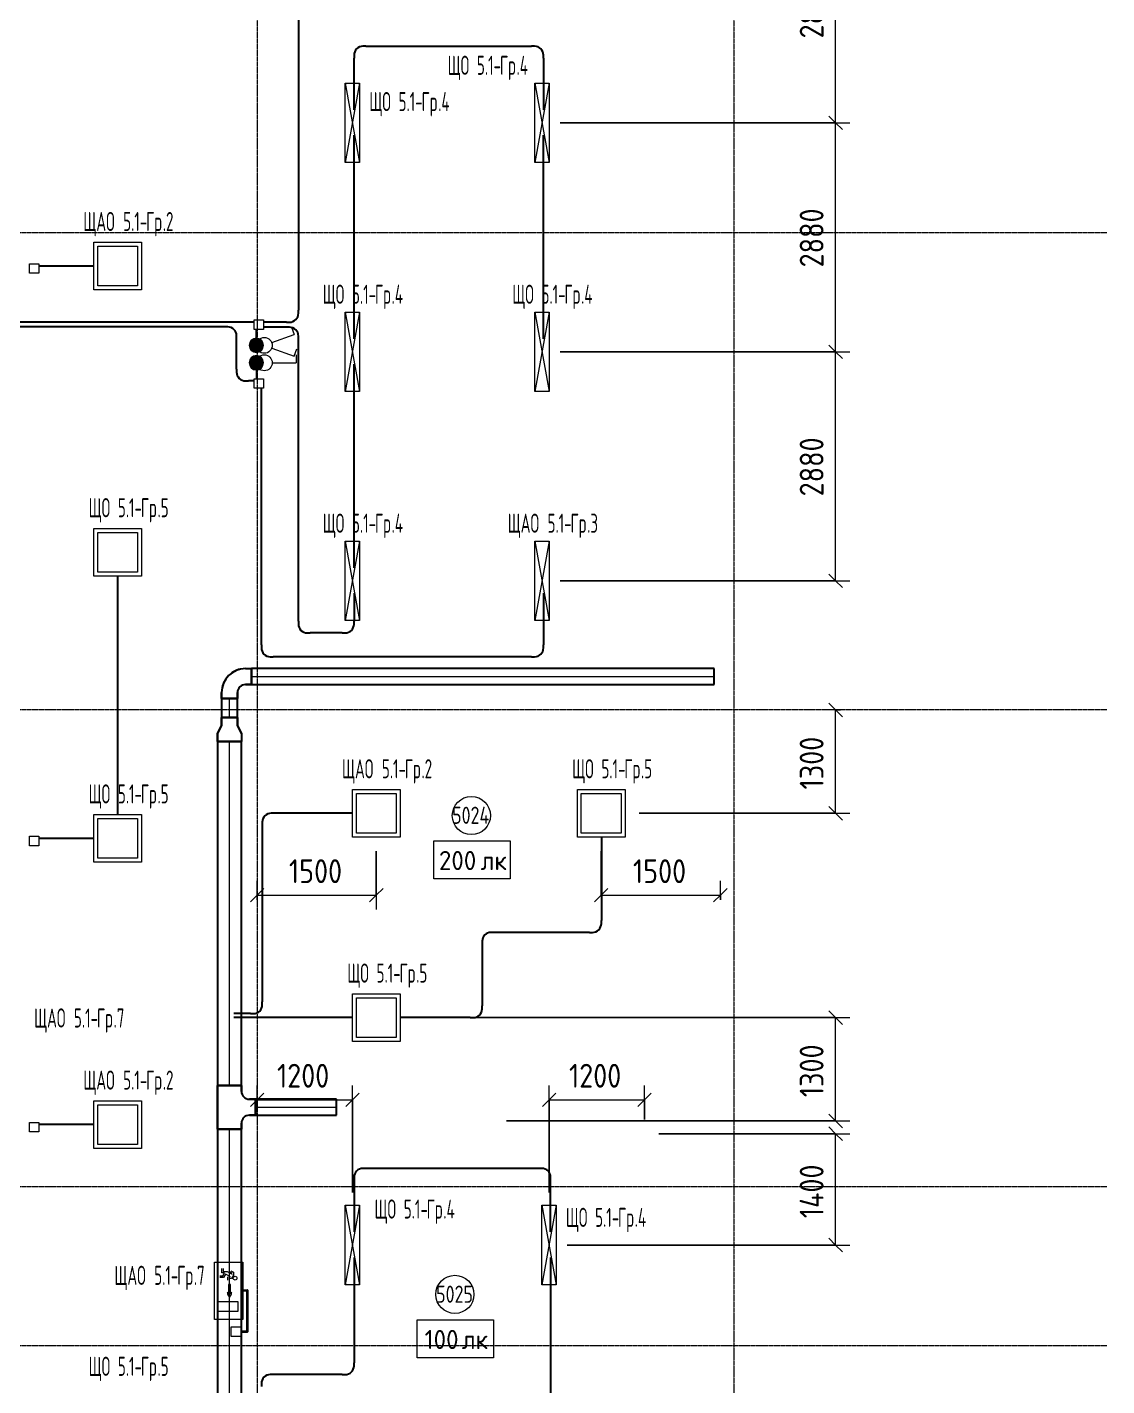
# Model space of a CAD drawing. Header units: millimetres. Extents: x -4730 to 98194, y -4296 to 93388.
# Drawn here: x 84606 to 98194, y 51999 to 69089 of the extents above; entities that cross this region are included whole.
import ezdxf

# ---------------------------------------------------------------- set-up
doc = ezdxf.new("R2010")
doc.units = ezdxf.units.MM
doc.linetypes.add('Линия сетки', pattern=[22.225, 12.7, -3.175, 3.175, -3.175])
doc.linetypes.add('Скрытая 0_75', pattern=[1.5, 0.75, -0.75])
for name, color, linetype, lineweight, true_color in [('Кабельные лотки', 5, 'Continuous', 25, 0x0000ff), ('Короба', 7, 'Continuous', 25, 0x008000), ('Опуск', 7, 'Скрытая 0_75', 18, 0x007f00), ('Соединительные детали кабельных лотков', 5, 'Continuous', 25, 0x0000ff), ('Соединительные детали коробов', 7, 'Continuous', 25, 0x008000), ('Типовые аннотации', 1, 'Continuous', 18, 0xff0000)]:
    doc.layers.add(name, color=color, linetype=linetype, lineweight=lineweight, true_color=true_color)
for name, color, linetype, lineweight in [('Марки помещений', 7, 'Continuous', 9), ('Марки силовых электроприборов', 7, 'Continuous', 9), ('Осевая линия', 7, 'Continuous', 18), ('Оси', 7, 'Continuous', 9), ('Провода', 7, 'Continuous', 35), ('Размеры', 7, 'Continuous', 9), ('Размеры-120', 7, 'Continuous', 9)]:
    doc.layers.add(name, color=color, linetype=linetype, lineweight=lineweight)
doc.styles.add('GOST Common', font='GOST_Common.ttf', dxfattribs={"width": 0.6, "height": 240})
doc.styles.add('GOST Common_1', font='GOST_Common.ttf', dxfattribs={"width": 0.9, "height": 300})
doc.styles.add('GOST Common_2', font='GOST_Common.ttf', dxfattribs={"height": 240})
doc.styles.add('GOST Common_3', font='GOST_Common.ttf', dxfattribs={"width": 0.8, "height": 216})
doc.dimstyles.new('ADSK_Проверочный', dxfattribs={"dimscale": 304.8, "dimtxt": 301.714499, "dimasz": 0.556693, "dimexe": 0.590551, "dimexo": 0.590551, "dimgap": 0.19685, "dimtad": 1, "dimdec": 3, "dimrnd": 0.001, "dimdsep": 46, "dimtxsty": 'GOST Common_1', "dimblk1": 'OBLIQUE', "dimblk2": 'OBLIQUE', "dimsah": 1, "dimcen": 0.09, "dimazin": 0, "dimtfac": 1, "dimtdec": 4, "dimtix": 1, "dimtmove": 0, "dimatfit": 3, "dimfxl": 1, "dimtvp": 1, "dimtolj": 1, "dimtzin": 0, "dimarcsym": 2})

# ---------------------------------------------------------------- blocks, each defined once
blk = doc.blocks.new('M_Переходный патрубок для канального - Стандартная-3210953-Тех_ этаж')
at = {"layer": 'Соединительные детали кабельных лотков'}
for p, q in [((0, 150), (0, 150)), ((0, 150), (0, -150)), ((0, -150), (0, 150)), ((0, 150), (100, 150)), ((100, 150), (0, 150)), ((100, 150), (100, 150)), ((100, 150), (200, 100)), ((200, 100), (100, 150)), ((200, 100), (300, 100)), ((200, 100), (200, 100)), ((300, 100), (200, 100)), ((300, -100), (300, 100)), ((300, 100), (300, -100)), ((300, 100), (300, 100)), ((0, -150), (0, -150)), ((100, -150), (0, -150)), ((100, -150), (0, -150)), ((100, -150), (200, -100)), ((200, -100), (100, -150)), ((100, -150), (100, -150)), ((200, -100), (300, -100)), ((200, -100), (200, -100)), ((300, -100), (200, -100)), ((300, -100), (300, -100))]:
    blk.add_line(p, q, dxfattribs=at)
blk = doc.blocks.new('M_Горизонтальный изгиб-колено для канального - Стандартная-2451758-Тех_ этаж')
at = {"layer": 'Соединительные детали кабельных лотков'}
for p, q in [((-100, 200), (-100, 275)), ((100, 275), (-100, 275)), ((-100, 275), (100, 275)), ((-100, 275), (-100, 275)), ((-100, 275), (-100, 200)), ((100, 200), (100, 275)), ((100, 275), (100, 275)), ((100, 275), (100, 200)), ((-275, 100), (-275, 100)), ((-275, 100), (-275, -100)), ((-275, -100), (-275, 100)), ((-275, 100), (-200, 100)), ((-200, 100), (-275, 100)), ((-275, -100), (-275, -100)), ((-200, -100), (-275, -100)), ((-200, -100), (-275, -100))]:
    blk.add_line(p, q, dxfattribs=at)
for radius, end in [(100, 360), (300, 360), (100, 0), (300, 0)]:
    blk.add_arc((-200, 200), radius, 270, end, dxfattribs=at)
blk = doc.blocks.new('M_Короб_ отвод - Плоский торец - ПВХ - Стандартная-2386742-Тех_ этаж')
at = {"layer": 'Соединительные детали коробов'}
for p, q in [((45130, 82371.95), (45130, 82410.05)), ((45130, 82260), (45130, 82371.95)), ((45130, 82260), (45130, 82260))]:
    blk.add_line(p, q, dxfattribs=at)
blk = doc.blocks.new('M_Короб_ отвод - Плоский торец - ПВХ - Стандартная-V1-Тех_ этаж')
at = {"layer": 'Соединительные детали коробов'}
for p, q in [((0, 111.95), (0, 150.05)), ((-150.05, 0), (-111.95, 0))]:
    blk.add_line(p, q, dxfattribs=at)
blk.add_arc((-111.95, 111.95), 111.95, 270, 0, dxfattribs=at)
blk = doc.blocks.new('M_Горизонтальный тройник для канального - Радиус 100 мм-2745902-Тех_ этаж')
at = {"layer": 'Соединительные детали кабельных лотков'}
for p, q in [((275, 150), (-275, 150)), ((-275, 150), (-275, -150)), ((-275, -150), (-275, 150)), ((-275, 150), (275, 150)), ((-275, 150), (-275, 150)), ((275, -150), (275, 150)), ((275, 150), (275, -150)), ((275, 150), (275, 150)), ((-275, -150), (-200, -150)), ((-200, -150), (-275, -150)), ((-275, -150), (-275, -150)), ((200, -150), (275, -150)), ((275, -150), (200, -150)), ((275, -150), (275, -150)), ((-100, -250), (-100, -325)), ((-100, -325), (-100, -250)), ((-100, -325), (100, -325)), ((100, -325), (-100, -325)), ((-100, -325), (-100, -325)), ((100, -325), (100, -250)), ((100, -250), (100, -325)), ((100, -325), (100, -325))]:
    blk.add_line(p, q, dxfattribs=at)
for centre, start, end in [((-200, -250), 0, 90), ((-200, -250), 0, 90), ((200, -250), 90, 180), ((200, -250), 90, 180)]:
    blk.add_arc(centre, 100, start, end, dxfattribs=at)
blk = doc.blocks.new('DIMBLOCK121-Тех_ этаж')
at = {"layer": 'Размеры-120'}
for p, q in [((91313, 70765), (94961, 70765)), ((94781, 70765), (91313, 70765)), ((94781, 70765), (94697, 70850)), ((94781, 67885), (94781, 70765)), ((94781, 70765), (94866, 70680)), ((91313, 67885), (94961, 67885)), ((94781, 67885), (91313, 67885)), ((94781, 67885), (94697, 67970)), ((94781, 67885), (94866, 67800))]:
    blk.add_line(p, q, dxfattribs=at)
at = {"layer": 'Размеры-120', "color": 0, "insert": (94329, 68947), "char_height": 300, "width": 908.21, "attachment_point": 1, "rotation": 90, "line_spacing_factor": 1.022761, "style": 'GOST Common_1'}
blk.add_mtext('2880', dxfattribs=at)
blk = doc.blocks.new('_Oblique')
at = {"color": 0, "linetype": 'ByBlock', "lineweight": -2}
blk.add_line((-0.5, -0.5), (0.5, 0.5), dxfattribs=at)
blk = doc.blocks.new('DIMBLOCK122-Тех_ этаж')
at = {"layer": 'Размеры-120'}
for p, q in [((91313, 67885), (94961, 67885)), ((94781, 67885), (91313, 67885)), ((94781, 67885), (94697, 67970)), ((94781, 65005), (94781, 67885)), ((94781, 67885), (94866, 67800)), ((91313, 65005), (94961, 65005)), ((94781, 65005), (91313, 65005)), ((94781, 65005), (94697, 65090)), ((94781, 65005), (94866, 64920))]:
    blk.add_line(p, q, dxfattribs=at)
at = {"layer": 'Размеры-120', "color": 0, "insert": (94329, 66067), "char_height": 300, "width": 908.21, "attachment_point": 1, "rotation": 90, "line_spacing_factor": 1.022761, "style": 'GOST Common_1'}
blk.add_mtext('2880', dxfattribs=at)
blk = doc.blocks.new('DIMBLOCK123-Тех_ этаж')
at = {"layer": 'Размеры-120'}
for p, q in [((91313, 65005), (94961, 65005)), ((94781, 65005), (91313, 65005)), ((94781, 65005), (94697, 65090)), ((94781, 62125), (94781, 65005)), ((94781, 65005), (94866, 64920)), ((94781, 62125), (94697, 62210)), ((91313, 62125), (94961, 62125)), ((94781, 62125), (91313, 62125)), ((94781, 62125), (94866, 62040))]:
    blk.add_line(p, q, dxfattribs=at)
at = {"layer": 'Размеры-120', "color": 0, "insert": (94329, 63187), "char_height": 300, "width": 908.21, "attachment_point": 1, "rotation": 90, "line_spacing_factor": 1.022761, "style": 'GOST Common_1'}
blk.add_mtext('2880', dxfattribs=at)
blk = doc.blocks.new('DIMBLOCK124-Тех_ этаж')
at = {"layer": 'Размеры-120'}
for p, q in [((94841, 60500), (94601, 60500)), ((94781, 60500), (94697, 60585)), ((94781, 59200), (94781, 60500)), ((94781, 60500), (94866, 60415)), ((94781, 60500), (94841, 60500)), ((92310, 59200), (94961, 59200)), ((94781, 59200), (92310, 59200)), ((94781, 59200), (94697, 59285)), ((94781, 59200), (94866, 59115))]:
    blk.add_line(p, q, dxfattribs=at)
at = {"layer": 'Размеры-120', "color": 0, "insert": (94329, 59500), "char_height": 300, "width": 840.71, "attachment_point": 1, "rotation": 90, "line_spacing_factor": 1.022761, "style": 'GOST Common_1'}
blk.add_mtext('1300', dxfattribs=at)
blk = doc.blocks.new('DIMBLOCK125-Тех_ этаж')
at = {"layer": 'Размеры-120'}
for p, q in [((89480, 56630), (94961, 56630)), ((94781, 56630), (89480, 56630)), ((94781, 56630), (94697, 56715)), ((94781, 55330), (94781, 56630)), ((94781, 56630), (94866, 56545)), ((94781, 55330), (94697, 55415)), ((90640, 55330), (94961, 55330)), ((94781, 55330), (90640, 55330)), ((94781, 55330), (94866, 55245))]:
    blk.add_line(p, q, dxfattribs=at)
at = {"layer": 'Размеры-120', "color": 0, "insert": (94329, 55630), "char_height": 300, "width": 840.71, "attachment_point": 1, "rotation": 90, "line_spacing_factor": 1.022761, "style": 'GOST Common_1'}
blk.add_mtext('1300', dxfattribs=at)
blk = doc.blocks.new('DIMBLOCK126-Тех_ этаж')
at = {"layer": 'Размеры-120'}
for p, q in [((89000, 58722), (89000, 57990)), ((89000, 58170), (89000, 58722)), ((87500, 58110), (87500, 58350)), ((87500, 58170), (87415, 58085)), ((87500, 58170), (87585, 58255)), ((87500, 58170), (89000, 58170)), ((87500, 58170), (87500, 58110)), ((89000, 58170), (88915, 58085)), ((89000, 58170), (89085, 58255))]:
    blk.add_line(p, q, dxfattribs=at)
at = {"layer": 'Размеры-120', "color": 0, "insert": (87900, 58622), "char_height": 300, "width": 840.71, "attachment_point": 1, "line_spacing_factor": 1.022761, "style": 'GOST Common_1'}
blk.add_mtext('1500', dxfattribs=at)
blk = doc.blocks.new('DIMBLOCK127-Тех_ этаж')
at = {"layer": 'Размеры-120'}
for p, q in [((91830, 58722), (91830, 57990)), ((91830, 58170), (91830, 58722)), ((93330, 58110), (93330, 58350)), ((91830, 58170), (91745, 58085)), ((91830, 58170), (91915, 58255)), ((91830, 58170), (93330, 58170)), ((93330, 58170), (93245, 58085)), ((93330, 58170), (93415, 58255)), ((93330, 58170), (93330, 58110))]:
    blk.add_line(p, q, dxfattribs=at)
at = {"layer": 'Размеры-120', "color": 0, "insert": (92230, 58622), "char_height": 300, "width": 840.71, "attachment_point": 1, "line_spacing_factor": 1.022761, "style": 'GOST Common_1'}
blk.add_mtext('1500', dxfattribs=at)
blk = doc.blocks.new('DIMBLOCK129-Тех_ этаж')
at = {"layer": 'Размеры-120'}
for p, q in [((87500, 55537), (87500, 55777)), ((88700, 54430), (88700, 55777)), ((87500, 55597), (87415, 55512)), ((87500, 55597), (87585, 55681)), ((87500, 55597), (88700, 55597)), ((87500, 55597), (87500, 55537)), ((88700, 55597), (88615, 55512)), ((88700, 55597), (88785, 55681)), ((88700, 55597), (88700, 54430))]:
    blk.add_line(p, q, dxfattribs=at)
at = {"layer": 'Размеры-120', "color": 0, "insert": (87750, 56049), "char_height": 300, "width": 840.71, "attachment_point": 1, "line_spacing_factor": 1.022761, "style": 'GOST Common_1'}
blk.add_mtext('1200', dxfattribs=at)
blk = doc.blocks.new('DIMBLOCK130-Тех_ этаж')
at = {"layer": 'Размеры-120'}
for p, q in [((91175, 54430), (91175, 55777)), ((92375, 55350), (92375, 55777)), ((91175, 55597), (91090, 55512)), ((91175, 55597), (91260, 55681)), ((91175, 55597), (92375, 55597)), ((91175, 55597), (91175, 54430)), ((92375, 55597), (92290, 55512)), ((92375, 55597), (92460, 55681)), ((92375, 55597), (92375, 55350))]:
    blk.add_line(p, q, dxfattribs=at)
at = {"layer": 'Размеры-120', "color": 0, "insert": (91425, 56049), "char_height": 300, "width": 840.71, "attachment_point": 1, "line_spacing_factor": 1.022761, "style": 'GOST Common_1'}
blk.add_mtext('1200', dxfattribs=at)
blk = doc.blocks.new('DIMBLOCK131-Тех_ этаж')
at = {"layer": 'Размеры-120'}
for p, q in [((94781, 55170), (94697, 55255)), ((92555, 55170), (94961, 55170)), ((94781, 55170), (92555, 55170)), ((94781, 53770), (94781, 55170)), ((94781, 55170), (94866, 55085)), ((94781, 53770), (94697, 53855)), ((91403, 53770), (94961, 53770)), ((94781, 53770), (91403, 53770)), ((94781, 53770), (94866, 53685))]:
    blk.add_line(p, q, dxfattribs=at)
at = {"layer": 'Размеры-120', "color": 0, "insert": (94329, 54107), "char_height": 300, "width": 871.39, "attachment_point": 1, "rotation": 90, "line_spacing_factor": 1.022761, "style": 'GOST Common_1'}
blk.add_mtext('1400', dxfattribs=at)
blk = doc.blocks.new('ADSK_Марка_Помещение_1_ГОСТ21-501-2011 - Номер-85995-Тех_ этаж')
at = {"layer": 'Марки помещений'}
blk.add_circle((0, 0), 2, dxfattribs=at)
blk = doc.blocks.new('Морка помещения_освещённость_ - Морка помещения_освещённость_-1484368-Тех_ этаж')
at = {"layer": 'Марки помещений', "color": 190, "true_color": 0x8000ff}
for p, q in [((-4, 0), (-4, 4)), ((-4, 4), (4, 4)), ((4, 4), (4, 0)), ((4, 0), (-4, 0))]:
    blk.add_line(p, q, dxfattribs=at)

msp = doc.modelspace()

# ---------------------------------------------------------------- hatches: boundary and pattern name
at = {"layer": 'Опуск', "linetype": 'Continuous'}
h = msp.add_hatch(color=256, dxfattribs=at)
edge = h.paths.add_edge_path(flags=0)
edge.add_arc((87490, 65086.2274), 90, 180, 360)
edge.add_arc((87490, 65086.2274), 90, 0, 180)
h = msp.add_hatch(color=256, dxfattribs=at)
edge = h.paths.add_edge_path(flags=0)
edge.add_arc((87490, 64867.1366), 90, 180, 360)
edge.add_arc((87490, 64867.1366), 90, 0, 180)

# ---------------------------------------------------------------- linework, layer by layer
at = {"layer": 'Кабельные лотки'}
for p, q in [((87427.9607, 60820), (87427.9607, 61020)), ((93252.9607, 61020), (87427.9607, 61020)), ((93252.9607, 60820), (93252.9607, 61020)), ((87427.9607, 60820), (93252.9607, 60820)), ((87252.9607, 60645), (87052.9607, 60645)), ((87052.9607, 60645), (87052.9607, 60405)), ((87252.9607, 60405), (87252.9607, 60645)), ((87252.9607, 60405), (87052.9607, 60405)), ((87302.9607, 60105), (87002.9607, 60105)), ((87002.9607, 60105), (87002.9607, 55777.9542)), ((87302.9607, 55777.9542), (87302.9607, 60105)), ((87302.9607, 55777.9542), (87002.9607, 55777.9542)), ((87477.9607, 55402.9542), (87477.9607, 55602.9542)), ((88500, 55602.9542), (87477.9607, 55602.9542)), ((88500, 55402.9542), (88500, 55602.9542)), ((87477.9607, 55402.9542), (88500, 55402.9542)), ((87302.9607, 55227.9542), (87002.9607, 55227.9542)), ((87002.9607, 55227.9542), (87002.9607, 49921.0465)), ((87302.9607, 49921.0465), (87302.9607, 55227.9542))]:
    msp.add_line(p, q, dxfattribs=at)
at = {"layer": 'Короба'}
for p, q in [((88019.2469, 69758.7769), (88019.2469, 65527.7774)), ((88869.2969, 68848.8269), (90954.1969, 68848.8269)), ((88719.2469, 68048.8269), (88719.2469, 68698.7769)), ((91104.2469, 68698.7769), (91104.2469, 68048.8269)), ((88719.2469, 65168.8269), (88719.2469, 67728.8269)), ((91104.2469, 65168.8269), (91104.2469, 67728.8269)), ((85449.0457, 66083.8745), (84753.2098, 66083.8745)), ((87461.5, 65377.7274), (84481.5, 65377.7274)), ((87091.45, 65318.6366), (84481.5, 65318.6366)), ((87490, 65236.2774), (87490, 65286.2274)), ((87869.1969, 65377.7274), (87581.5, 65377.7274)), ((87869.1969, 65314.7274), (87581.5, 65314.7274)), ((87241.5, 64788.6866), (87241.5, 65168.5866)), ((88019.2469, 61618.8769), (88019.2469, 65164.6774)), ((88719.2469, 62288.8269), (88719.2469, 64848.8269)), ((87461.5, 64638.6366), (87391.55, 64638.6366)), ((87490, 64717.0866), (87490, 64667.1366)), ((87553, 61318.8769), (87553, 64547.1366)), ((85746.5457, 59181.3745), (85746.5457, 62186.3745)), ((88719.2469, 61968.8269), (88719.2469, 61618.8769)), ((91104.2469, 61968.8269), (91104.2469, 61318.8769)), ((88569.1969, 61468.8269), (88169.2969, 61468.8269)), ((90954.1969, 61168.8269), (87703.05, 61168.8269)), ((88704.764, 59200), (87714.814, 59200)), ((87564.764, 59049.95), (87564.764, 56830.05)), ((85449.0457, 58883.8745), (84753.2098, 58883.8745)), ((91832.264, 58902.5), (91832.264, 57852.55)), ((91682.214, 57702.5), (90482.314, 57702.5)), ((90332.264, 57552.45), (90332.264, 56780.05)), ((87414.714, 56680), (87204.764, 56680)), ((88704.764, 56630), (87204.764, 56630)), ((90182.214, 56630), (89299.764, 56630)), ((85449.0457, 55283.8745), (84753.2098, 55283.8745)), ((91044.1969, 54733.8269), (88869.2969, 54733.8269)), ((88719.2469, 54583.7769), (88719.2469, 53933.8269)), ((91194.2469, 53933.8269), (91194.2469, 54583.7769)), ((88719.2469, 53613.8269), (88719.2469, 52290.05)), ((91194.2469, 53613.8269), (91194.2469, 50968.8268)), ((88569.1969, 52140), (87703.05, 52140))]:
    msp.add_line(p, q, dxfattribs=at)
at = {"layer": 'Опуск', "linetype": 'Continuous'}
for centre, start, end in [((87490, 65086.2274), 0, 180), ((87490, 65086.2274), 180, 0), ((87490, 64867.1366), 0, 180), ((87490, 64867.1366), 180, 0)]:
    msp.add_arc(centre, 90, start, end, dxfattribs=at)
at = {"layer": 'Осевая линия'}
for p, q in [((87427.9607, 60920), (93252.9607, 60920)), ((87152.9607, 60405), (87152.9607, 60645)), ((87152.9607, 55777.9542), (87152.9607, 60105)), ((87477.9607, 55502.9542), (88500, 55502.9542)), ((87152.9607, 49921.0465), (87152.9607, 55227.9542))]:
    msp.add_line(p, q, dxfattribs=at)
at = {"layer": 'Оси', "linetype": 'Линия сетки'}
for p, q in [((87500, 93388.3703), (87500, -3096.3487)), ((93500, 93388.3703), (93500, -3096.3487)), ((98194.2682, 66500), (-3530.0173, 66500)), ((98194.2682, 60500), (-3530.0173, 60500)), ((98194.2682, 54500), (-3530.0173, 54500)), ((98194.2682, 52500), (-3530.0173, 52500))]:
    msp.add_line(p, q, dxfattribs=at)
at = {"layer": 'Провода', "flags": 128}
msp.add_lwpolyline([(87321.7452, 53198.8543), (87375, 53200), (87375, 52678.7986), (87293.6936, 52678.7974)], dxfattribs=at)
at = {"layer": 'Типовые аннотации', "color": 5, "true_color": 0x0000ff}
for p, q in [((88610, 68385), (88790, 68385)), ((88610, 67385), (88610, 68385)), ((88790, 68385), (88610, 67385)), ((88610, 68385), (88790, 67385)), ((88790, 68385), (88790, 67385)), ((90995, 68385), (91175, 68385)), ((90995, 67385), (90995, 68385)), ((91175, 68385), (90995, 67385)), ((90995, 68385), (91175, 67385)), ((91175, 68385), (91175, 67385)), ((88790, 67385), (88610, 67385)), ((91175, 67385), (90995, 67385)), ((88610, 65505), (88790, 65505)), ((88610, 64505), (88610, 65505)), ((88790, 65505), (88610, 64505)), ((88610, 65505), (88790, 64505)), ((88790, 65505), (88790, 64505)), ((90995, 65505), (91175, 65505)), ((90995, 64505), (90995, 65505)), ((91175, 65505), (90995, 64505)), ((90995, 65505), (91175, 64505)), ((91175, 65505), (91175, 64505)), ((87932.3184, 65317.0047), (87966.5204, 65223.0354)), ((87684.6126, 65120.4294), (87966.5204, 65223.0354)), ((87684.6126, 65052.0254), (87966.5204, 64949.4193)), ((87966.5204, 64949.4193), (88000.7224, 65043.3886)), ((88790, 64505), (88610, 64505)), ((91175, 64505), (90995, 64505)), ((85444.2817, 62783.8745), (86044.2817, 62783.8745)), ((85444.2817, 62183.8745), (85444.2817, 62783.8745)), ((85494.2817, 62733.8745), (85994.2817, 62733.8745)), ((85494.2817, 62233.8745), (85494.2817, 62733.8745)), ((85994.2817, 62733.8745), (85994.2817, 62233.8745)), ((86044.2817, 62783.8745), (86044.2817, 62183.8745)), ((88610, 62625), (88790, 62625)), ((88610, 61625), (88610, 62625)), ((88790, 62625), (88610, 61625)), ((88610, 62625), (88790, 61625)), ((88790, 62625), (88790, 61625)), ((85994.2817, 62233.8745), (85494.2817, 62233.8745)), ((86044.2817, 62183.8745), (85444.2817, 62183.8745)), ((88790, 61625), (88610, 61625)), ((91530, 59500), (92130, 59500)), ((91530, 58900), (91530, 59500)), ((92130, 59500), (92130, 58900)), ((91580, 59450), (92080, 59450)), ((91580, 58950), (91580, 59450)), ((92080, 59450), (92080, 58950)), ((85444.2817, 59183.8745), (86044.2817, 59183.8745)), ((85444.2817, 58583.8745), (85444.2817, 59183.8745)), ((85494.2817, 59133.8745), (85994.2817, 59133.8745)), ((85494.2817, 58633.8745), (85494.2817, 59133.8745)), ((85994.2817, 59133.8745), (85994.2817, 58633.8745)), ((86044.2817, 59183.8745), (86044.2817, 58583.8745)), ((92130, 58900), (91530, 58900)), ((92080, 58950), (91580, 58950)), ((85994.2817, 58633.8745), (85494.2817, 58633.8745)), ((86044.2817, 58583.8745), (85444.2817, 58583.8745)), ((88700, 56930), (89300, 56930)), ((88700, 56330), (88700, 56930)), ((89300, 56930), (89300, 56330)), ((88750, 56880), (89250, 56880)), ((88750, 56380), (88750, 56880)), ((89250, 56880), (89250, 56380)), ((89300, 56330), (88700, 56330)), ((89250, 56380), (88750, 56380)), ((88610, 54270), (88790, 54270)), ((88610, 53270), (88610, 54270)), ((88790, 54270), (88610, 53270)), ((88610, 54270), (88790, 53270)), ((88790, 54270), (88790, 53270)), ((91085, 54270), (91265, 54270)), ((91085, 53270), (91085, 54270)), ((91265, 54270), (91085, 53270)), ((91085, 54270), (91265, 53270)), ((91265, 54270), (91265, 53270)), ((88790, 53270), (88610, 53270)), ((91265, 53270), (91085, 53270))]:
    msp.add_line(p, q, dxfattribs=at)
at = {"layer": 'Типовые аннотации'}
for p, q in [((85444.2817, 66383.8745), (86044.2817, 66383.8745)), ((85444.2817, 65783.8745), (85444.2817, 66383.8745)), ((85494.2817, 66333.8745), (85994.2817, 66333.8745)), ((85494.2817, 65833.8745), (85494.2817, 66333.8745)), ((85994.2817, 66333.8745), (85994.2817, 65833.8745)), ((86044.2817, 66383.8745), (86044.2817, 65783.8745)), ((84633.2098, 66112.3745), (84753.2098, 66112.3745)), ((84633.2098, 65992.3745), (84633.2098, 66112.3745)), ((84753.2098, 65992.3745), (84633.2098, 65992.3745)), ((84753.2098, 66112.3745), (84753.2098, 65992.3745)), ((85994.2817, 65833.8745), (85494.2817, 65833.8745)), ((86044.2817, 65783.8745), (85444.2817, 65783.8745)), ((87990.6433, 64967.1366), (87990.6433, 64867.1366)), ((87690.6433, 64867.1366), (87990.6433, 64867.1366)), ((87461.5, 64667.1366), (87581.5, 64667.1366)), ((87461.5, 64547.1366), (87461.5, 64667.1366)), ((87581.5, 64667.1366), (87581.5, 64547.1366)), ((87581.5, 64547.1366), (87461.5, 64547.1366)), ((90995, 62625), (91175, 62625)), ((90995, 61625), (90995, 62625)), ((91175, 62625), (90995, 61625)), ((90995, 62625), (91175, 61625)), ((91175, 62625), (91175, 61625)), ((91175, 61625), (90995, 61625)), ((88700, 59500), (89300, 59500)), ((88700, 58900), (88700, 59500)), ((89300, 59500), (89300, 58900)), ((88750, 59450), (89250, 59450)), ((88750, 58950), (88750, 59450)), ((89250, 59450), (89250, 58950)), ((89300, 58900), (88700, 58900)), ((89250, 58950), (88750, 58950)), ((85444.2817, 55583.8745), (86044.2817, 55583.8745)), ((85444.2817, 54983.8745), (85444.2817, 55583.8745)), ((86044.2817, 55583.8745), (86044.2817, 54983.8745)), ((85494.2817, 55533.8745), (85994.2817, 55533.8745)), ((85494.2817, 55033.8745), (85494.2817, 55533.8745)), ((85994.2817, 55533.8745), (85994.2817, 55033.8745)), ((84633.2098, 55312.3745), (84753.2098, 55312.3745)), ((84633.2098, 55192.3745), (84633.2098, 55312.3745)), ((84753.2098, 55312.3745), (84753.2098, 55192.3745)), ((84753.2098, 55192.3745), (84633.2098, 55192.3745)), ((85994.2817, 55033.8745), (85494.2817, 55033.8745)), ((86044.2817, 54983.8745), (85444.2817, 54983.8745)), ((87173.6936, 52738.7965), (87293.6936, 52738.7965)), ((87173.6936, 52618.7965), (87173.6936, 52738.7965)), ((87293.6936, 52738.7965), (87293.6936, 52618.7965)), ((87293.6936, 52618.7965), (87173.6936, 52618.7965))]:
    msp.add_line(p, q, dxfattribs=at)
at = {"layer": 'Типовые аннотации', "color": 16, "true_color": 0x800000}
for p, q in [((87461.5, 65406.2274), (87581.5, 65406.2274)), ((87461.5, 65286.2274), (87461.5, 65406.2274)), ((87581.5, 65286.2274), (87461.5, 65286.2274)), ((87581.5, 65406.2274), (87581.5, 65286.2274)), ((84633.2098, 58912.3745), (84753.2098, 58912.3745)), ((84633.2098, 58792.3745), (84633.2098, 58912.3745)), ((84753.2098, 58792.3745), (84633.2098, 58792.3745)), ((84753.2098, 58912.3745), (84753.2098, 58792.3745))]:
    msp.add_line(p, q, dxfattribs=at)
at = {"layer": 'Типовые аннотации', "color": 96, "true_color": 0x008000}
for p, q in [((86961.7452, 53554.9821), (87321.7452, 53554.9821)), ((86961.7452, 52834.9821), (86961.7452, 53554.9821)), ((87321.7452, 53554.9821), (87321.7452, 52834.9821)), ((87030.0202, 53380.733), (87067.6279, 53380.733)), ((87078.0202, 53362.733), (87030.0202, 53362.733)), ((87055.6279, 53420.2637), (87055.6279, 53474.2637)), ((87090.4509, 53420.2637), (87055.6279, 53420.2637)), ((87067.6279, 53380.733), (87090.4509, 53420.2637)), ((87073.6279, 53474.2637), (87073.6279, 53438.2637)), ((87073.6279, 53438.2637), (87121.6279, 53438.2637)), ((87102.0202, 53404.3022), (87078.0202, 53362.733)), ((87164.374, 53368.3022), (87102.0202, 53404.3022)), ((87121.6279, 53438.2637), (87183.9817, 53402.2637)), ((87129.9817, 53326.3022), (87129.9817, 53368.3022)), ((87177.9817, 53350.3022), (87147.9817, 53350.3022)), ((87147.9817, 53350.3022), (87147.9817, 53326.3022)), ((87183.9817, 53417.4791), (87161.8048, 53430.2829)), ((87170.8048, 53445.8714), (87201.9817, 53427.8714)), ((87201.9817, 53391.8714), (87177.9817, 53350.3022)), ((87201.9817, 53427.8714), (87201.9817, 53391.8714)), ((87139.7977, 53154.461), (87127.7977, 53175.2456)), ((87127.7977, 53175.2456), (87127.7977, 53151.2456)), ((87127.7977, 53151.2456), (87151.7977, 53109.6764)), ((87163.7977, 53274.461), (87139.7977, 53274.461)), ((87139.7977, 53274.461), (87139.7977, 53154.461)), ((87151.7977, 53109.6764), (87175.7977, 53151.2456)), ((87163.7977, 53154.461), (87163.7977, 53274.461)), ((87175.7977, 53175.2456), (87163.7977, 53154.461)), ((87175.7977, 53151.2456), (87175.7977, 53175.2456)), ((87259.594, 53056.359), (86995.594, 53056.359)), ((86995.594, 53056.359), (86995.594, 52936.359)), ((87259.594, 52936.359), (87259.594, 53056.359)), ((87321.7452, 52834.9821), (86961.7452, 52834.9821)), ((86995.594, 52936.359), (87259.594, 52936.359))]:
    msp.add_line(p, q, dxfattribs=at)
at = {"layer": 'Типовые аннотации', "color": 5, "true_color": 0x0000ff}
msp.add_circle((87590.6433, 65086.2274), 100, dxfattribs=at)
at = {"layer": 'Типовые аннотации'}
msp.add_circle((87590.6433, 64867.1366), 100, dxfattribs=at)
at = {"layer": 'Типовые аннотации', "color": 96, "true_color": 0x008000}
msp.add_circle((87222.5129, 53352.3049), 24, dxfattribs=at)

# ---------------------------------------------------------------- block references
at = {"layer": 'Марки помещений', "xscale": 120, "yscale": 120, "zscale": 120}
for p in [(90196.7242, 59172.4203), (89988.7962, 53148.6213)]:
    msp.add_blockref('ADSK_Марка_Помещение_1_ГОСТ21-501-2011 - Номер-85995-Тех_ этаж', p, dxfattribs=at)
at = {"layer": 'Марки помещений', "color": 190, "true_color": 0x8000ff, "xscale": 120, "yscale": 120, "zscale": 120}
for p in [(90204.0883, 58374.5276), (89994.6382, 52349.8213)]:
    msp.add_blockref('Морка помещения_освещённость_ - Морка помещения_освещённость_-1484368-Тех_ этаж', p, dxfattribs=at)
at = {"layer": 'Соединительные детали кабельных лотков'}
for name, p, rotation in [('M_Горизонтальный изгиб-колено для канального - Стандартная-2451758-Тех_ этаж', (87152.9607, 60920), 180), ('M_Горизонтальный изгиб-колено для канального - Стандартная-2451758-Тех_ этаж', (87152.9607, 60920), 180), ('M_Переходный патрубок для канального - Стандартная-3210953-Тех_ этаж', (87152.9607, 60105), 90), ('M_Переходный патрубок для канального - Стандартная-3210953-Тех_ этаж', (87152.9607, 60105), 90), ('M_Горизонтальный тройник для канального - Радиус 100 мм-2745902-Тех_ этаж', (87152.9607, 55502.9542), 90), ('M_Горизонтальный тройник для канального - Радиус 100 мм-2745902-Тех_ этаж', (87152.9607, 55502.9542), 90)]:
    msp.add_blockref(name, p, dxfattribs=dict(at, rotation=rotation))
at = {"layer": 'Соединительные детали коробов'}
for name, p, rotation in [('M_Короб_ отвод - Плоский торец - ПВХ - Стандартная-V1-Тех_ этаж', (88719.2469, 68848.8269), 180), ('M_Короб_ отвод - Плоский торец - ПВХ - Стандартная-V1-Тех_ этаж', (91104.2469, 68848.8269), 90), ('M_Короб_ отвод - Плоский торец - ПВХ - Стандартная-V1-Тех_ этаж', (87241.5, 65318.6366), 90), ('M_Короб_ отвод - Плоский торец - ПВХ - Стандартная-V1-Тех_ этаж', (88019.2469, 65314.7274), 90), ('M_Короб_ отвод - Плоский торец - ПВХ - Стандартная-V1-Тех_ этаж', (87241.5, 64638.6366), 270), ('M_Короб_ отвод - Плоский торец - ПВХ - Стандартная-2386742-Тех_ этаж', (132620, 147127.1366), 180), ('M_Короб_ отвод - Плоский торец - ПВХ - Стандартная-V1-Тех_ этаж', (88019.2469, 61468.8269), 270), ('M_Короб_ отвод - Плоский торец - ПВХ - Стандартная-V1-Тех_ этаж', (87553, 61168.8269), 270), ('M_Короб_ отвод - Плоский торец - ПВХ - Стандартная-V1-Тех_ этаж', (87564.764, 59200), 180), ('M_Короб_ отвод - Плоский торец - ПВХ - Стандартная-V1-Тех_ этаж', (90332.264, 57702.5), 180), ('M_Короб_ отвод - Плоский торец - ПВХ - Стандартная-V1-Тех_ этаж', (91194.2469, 54733.8269), 90), ('M_Короб_ отвод - Плоский торец - ПВХ - Стандартная-V1-Тех_ этаж', (87553, 52140), 180)]:
    msp.add_blockref(name, p, dxfattribs=dict(at, rotation=rotation))
for name, p in [('M_Короб_ отвод - Плоский торец - ПВХ - Стандартная-V1-Тех_ этаж', (88019.2469, 65377.7274)), ('M_Короб_ отвод - Плоский торец - ПВХ - Стандартная-2386742-Тех_ этаж', (42360, -17173.7726)), ('M_Короб_ отвод - Плоский торец - ПВХ - Стандартная-V1-Тех_ этаж', (88719.2469, 61468.8269)), ('M_Короб_ отвод - Плоский торец - ПВХ - Стандартная-V1-Тех_ этаж', (91104.2469, 61168.8269)), ('M_Короб_ отвод - Плоский торец - ПВХ - Стандартная-V1-Тех_ этаж', (91832.264, 57702.5)), ('M_Короб_ отвод - Плоский торец - ПВХ - Стандартная-V1-Тех_ этаж', (87564.764, 56680)), ('M_Короб_ отвод - Плоский торец - ПВХ - Стандартная-V1-Тех_ этаж', (90332.264, 56630)), ('M_Короб_ отвод - Плоский торец - ПВХ - Стандартная-V1-Тех_ этаж', (88719.2469, 52140))]:
    msp.add_blockref(name, p, dxfattribs=at)
at = {"layer": 'Соединительные детали коробов', "extrusion": (0, 4.16667e-05, 1), "rotation": 180}
msp.add_blockref('M_Короб_ отвод - Плоский торец - ПВХ - Стандартная-V1-Тех_ этаж', (88719.2469, 54733.0713), dxfattribs=at)

# ---------------------------------------------------------------- texts
at = {"layer": 'Марки помещений', "char_height": 216, "attachment_point": 1, "style": 'GOST Common_3'}
for s, insert, width in [('5024', (89953.0483, 59283.2075), 600.3036), ('5025', (89751.8403, 53259.4085), 584.9112)]:
    msp.add_mtext(s, dxfattribs=dict(at, insert=insert, width=width))
at = {"layer": 'Марки помещений', "color": 190, "true_color": 0x8000ff, "char_height": 240, "attachment_point": 1, "style": 'GOST Common_2'}
for s, insert, width in [('200', (89788.0044, 58726.2395), 634.9365), ('лк', (90311.8794, 58726.2395), 413.67075), ('100', (89606.7544, 52701.5333), 567.59475), ('лк', (90075.0669, 52701.5333), 413.67075)]:
    msp.add_mtext(s, dxfattribs=dict(at, insert=insert, width=width))
at = {"layer": 'Марки силовых электроприборов', "char_height": 240, "attachment_point": 1, "style": 'GOST Common'}
for s, insert, width in [('ЩО', (89897.9433, 68729.0093), 340.55685), (' 5.1-', (90178.9308, 68729.0093), 455.99985), ('Гр', (90555.1683, 68729.0093), 253.9746), ('.4', (90764.7183, 68729.0093), 196.2531), ('ЩО', (88911.5498, 68272.3948), 340.55685), (' 5.1-', (89192.5373, 68272.3948), 455.99985), ('Гр', (89568.7748, 68272.3948), 253.9746), ('.4', (89778.3248, 68272.3948), 196.2531), ('ЩАО', (85312.287, 66764.0569), 502.17705), (' 5.1-', (85726.6245, 66764.0569), 455.99985), ('Гр', (86102.862, 66764.0569), 253.9746), ('.2', (86312.412, 66764.0569), 178.93665), ('ЩО', (88325.5014, 65849.0093), 340.55685), (' 5.1-', (88606.4889, 65849.0093), 455.99985), ('Гр', (88982.7264, 65849.0093), 253.9746), ('.4', (89192.2764, 65849.0093), 196.2531), ('ЩО', (90710.5013, 65849.0093), 340.55685), (' 5.1-', (90991.4888, 65849.0093), 455.99985), ('Гр', (91367.7263, 65849.0093), 253.9746), ('.4', (91577.2763, 65849.0093), 196.2531), ('ЩО', (85378.887, 63164.0569), 340.55685), (' 5.1-', (85659.8745, 63164.0569), 455.99985), ('Гр', (86036.112, 63164.0569), 253.9746), ('.5', (86245.662, 63164.0569), 178.93665), ('ЩО', (88325.5014, 62969.0093), 340.55685), (' 5.1-', (88606.4889, 62969.0093), 455.99985), ('Гр', (88982.7264, 62969.0093), 253.9746), ('.4', (89192.2764, 62969.0093), 196.2531), ('ЩАО', (90653.2613, 62969.0093), 502.17705), (' 5.1-', (91067.5988, 62969.0093), 455.99985), ('Гр', (91443.8363, 62969.0093), 253.9746), ('.3', (91653.3863, 62969.0093), 173.1645), ('ЩАО', (88568.0053, 59880.1824), 502.17705), (' 5.1-', (88982.3428, 59880.1824), 455.99985), ('Гр', (89358.5803, 59880.1824), 253.9746), ('.2', (89568.1303, 59880.1824), 178.93665), ('ЩО', (91464.6053, 59880.1824), 340.55685), (' 5.1-', (91745.5928, 59880.1824), 455.99985), ('Гр', (92121.8303, 59880.1824), 253.9746), ('.5', (92331.3803, 59880.1824), 178.93665), ('ЩО', (85378.887, 59564.0569), 340.55685), (' 5.1-', (85659.8745, 59564.0569), 455.99985), ('Гр', (86036.112, 59564.0569), 253.9746), ('.5', (86245.662, 59564.0569), 178.93665), ('ЩО', (88634.6053, 57310.1824), 340.55685), (' 5.1-', (88915.5928, 57310.1824), 455.99985), ('Гр', (89291.8303, 57310.1824), 253.9746), ('.5', (89501.3803, 57310.1824), 178.93665), ('ЩАО', (84692.5458, 56745.5518), 502.17705), (' 5.1-', (85106.8833, 56745.5518), 455.99985), ('Гр', (85483.1208, 56745.5518), 253.9746), ('.7', (85692.6708, 56745.5518), 178.93665), ('ЩАО', (85312.287, 55964.0569), 502.17705), (' 5.1-', (85726.6245, 55964.0569), 455.99985), ('Гр', (86102.862, 55964.0569), 253.9746), ('.2', (86312.412, 55964.0569), 178.93665), ('ЩО', (88976.923, 54342.1465), 340.55685), (' 5.1-', (89257.9105, 54342.1465), 455.99985), ('Гр', (89634.148, 54342.1465), 253.9746), ('.4', (89843.698, 54342.1465), 196.2531), ('ЩО', (91385.3544, 54237.5386), 340.55685), (' 5.1-', (91666.3419, 54237.5386), 455.99985), ('Гр', (92042.5794, 54237.5386), 253.9746), ('.4', (92252.1294, 54237.5386), 196.2531), ('ЩАО', (85703.2191, 53508.349), 502.17705), (' 5.1-', (86117.5566, 53508.349), 455.99985), ('Гр', (86493.7941, 53508.349), 253.9746), ('.7', (86703.3441, 53508.349), 178.93665), ('ЩО', (85378.887, 52364.0569), 340.55685), (' 5.1-', (85659.8745, 52364.0569), 455.99985), ('Гр', (86036.112, 52364.0569), 253.9746), ('.5', (86245.662, 52364.0569), 178.93665)]:
    msp.add_mtext(s, dxfattribs=dict(at, insert=insert, width=width))

# ---------------------------------------------------------------- dimensions: what is measured, and where the dimension line sits
at = {"layer": 'Размеры'}
for base, p1, p2, override, picture, middle in [((94781.4651, 70765), (91133, 67885), (91133, 70765), {"dimpost": '<>', "dimfxl": 2880}, 'DIMBLOCK121-Тех_ этаж', (94571.4651, 69325)), ((94781.4651, 67885), (91133, 65005), (91133, 67885), {"dimpost": '<>', "dimfxl": 2880}, 'DIMBLOCK122-Тех_ этаж', (94571.4651, 66445)), ((94781.4651, 65005), (91133, 62125), (91133, 65005), {"dimpost": '<>', "dimfxl": 2880}, 'DIMBLOCK123-Тех_ этаж', (94571.4651, 63565)), ((94781.4651, 60500), (92129.764, 59200), (94661.4832, 60500), {"dimpost": '<>', "dimfxl": 2845.979996}, 'DIMBLOCK124-Тех_ этаж', (94571.4651, 59850)), ((94781.4651, 56630), (90460, 55330), (89299.764, 56630), {"dimpost": '<>', "dimfxl": 1742.454481}, 'DIMBLOCK125-Тех_ этаж', (94571.4651, 55980)), ((94781.4651, 55170), (91223, 53770), (92375, 55170), {"dimpost": '<>', "dimfxl": 1813.037231}, 'DIMBLOCK131-Тех_ этаж', (94571.4651, 54470))]:
    dim = msp.add_linear_dim(base=base, p1=p1, p2=p2, angle=90, dimstyle='ADSK_Проверочный', override=override, dxfattribs=at)
    dim.commit()
    dim.dimension.update_dxf_attribs({"geometry": picture, "text_midpoint": middle})
for base, p1, p2, override, picture, middle in [((89000, 58170.2111), (87500, 58290.1929), (89000, 58902.5), {"dimpost": '<>', "dimfxl": 1620.160464}, 'DIMBLOCK126-Тех_ этаж', (88250, 58380.2111)), ((93330, 58170.2111), (91830, 58902.5), (93330, 58290.1929), {"dimpost": '<>', "dimfxl": 1620.160464}, 'DIMBLOCK127-Тех_ этаж', (92580, 58380.2111)), ((88700, 55596.5854), (87500, 55716.5673), (88700, 54250.3269), {"dimpost": '<>', "dimfxl": 1894.692797}, 'DIMBLOCK129-Тех_ этаж', (88100, 55806.5854)), ((92375, 55596.5854), (91175, 54250.3269), (92375, 55170), {"dimpost": '<>', "dimfxl": 1511.885781}, 'DIMBLOCK130-Тех_ этаж', (91775, 55806.5854))]:
    dim = msp.add_linear_dim(base=base, p1=p1, p2=p2, dimstyle='ADSK_Проверочный', override=override, dxfattribs=at)
    dim.commit()
    dim.dimension.update_dxf_attribs({"geometry": picture, "text_midpoint": middle})

doc.saveas('drawing.dxf')
